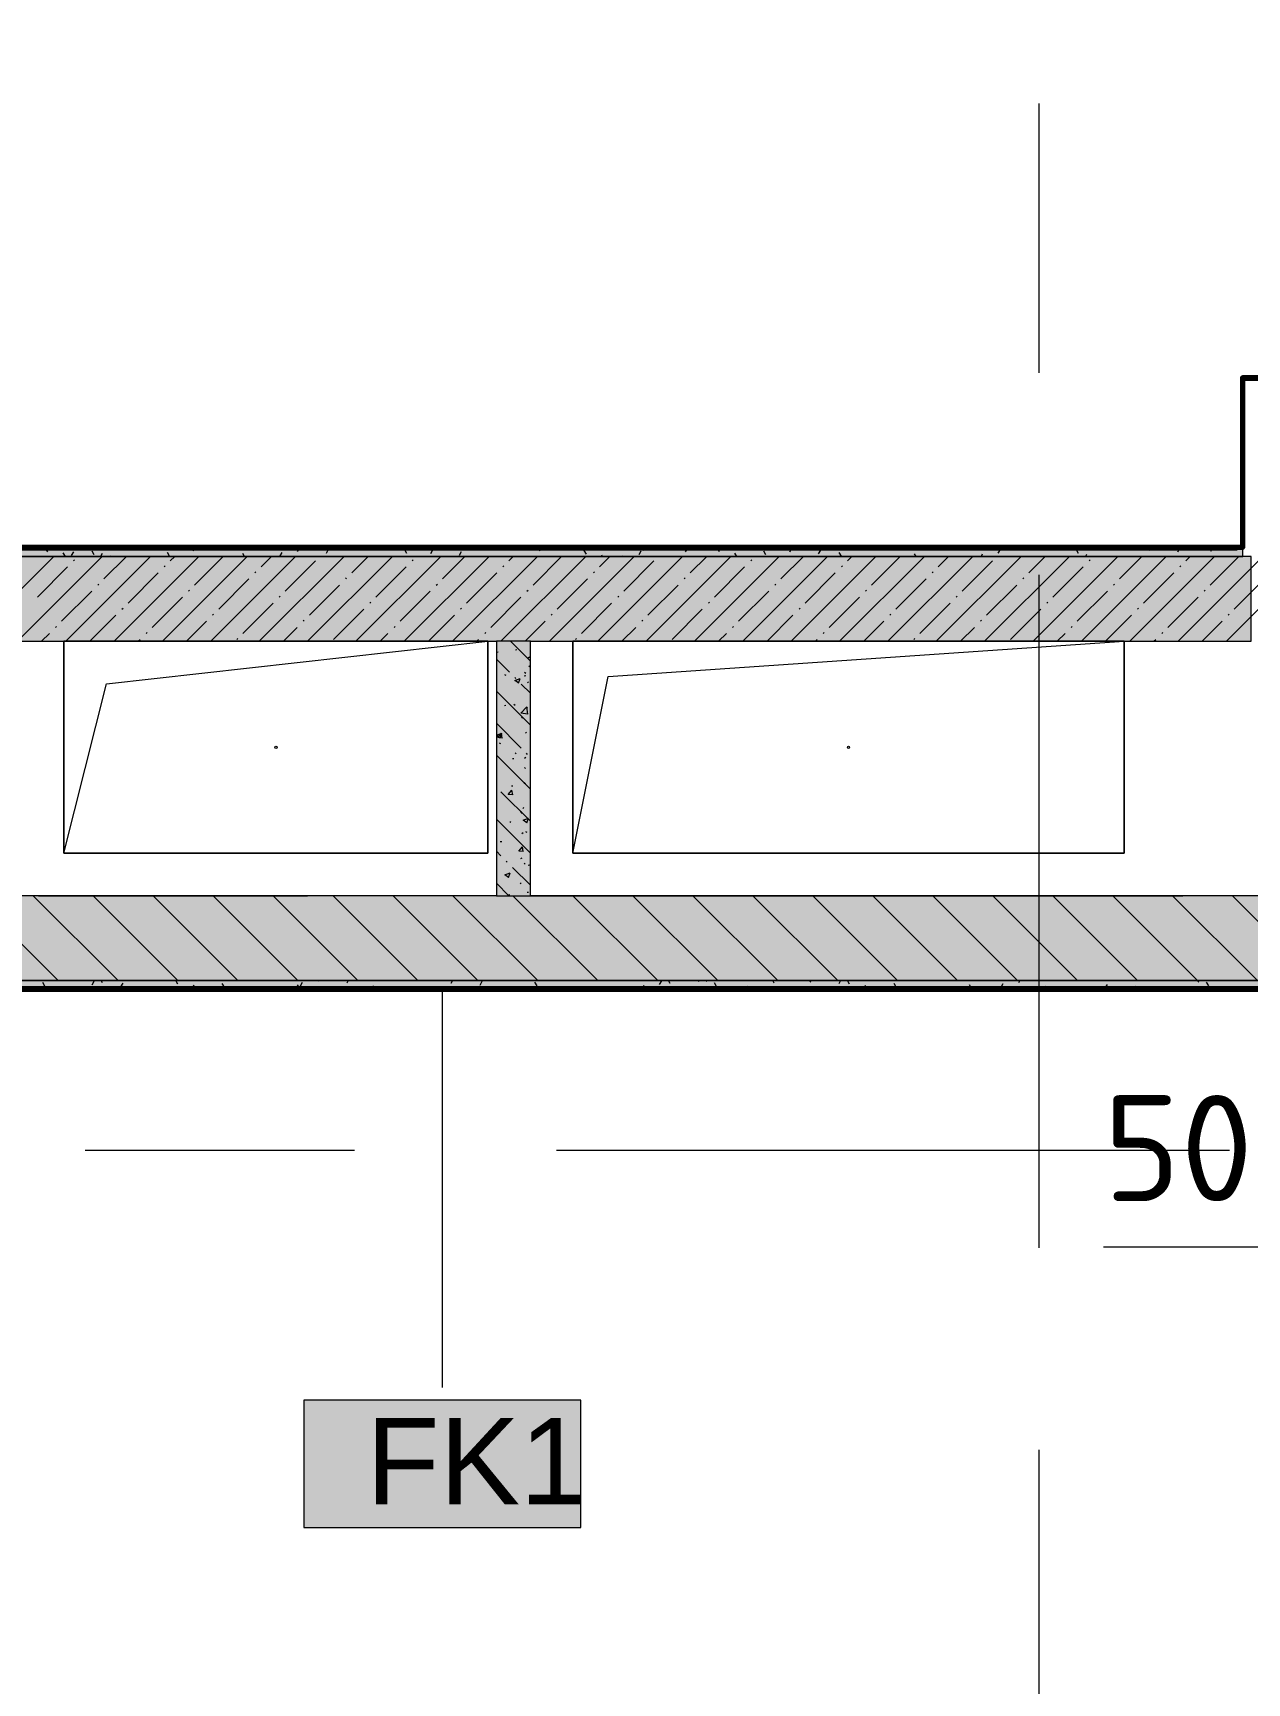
# Model space of a CAD drawing. Header units: millimetres. Extents: x -3817 to 677485, y -22715 to 103890.
# Drawn here: x 615473 to 618335, y 11121 to 15011 of the extents above; entities that cross this region are included whole.
import ezdxf

# ---------------------------------------------------------------- set-up
doc = ezdxf.new("R2010")
doc.units = ezdxf.units.MM
doc.layers.add('PDF _Геометрия', color=7, linetype='Continuous', true_color=0x1d1d1d)
doc.layers.add('PDF _Сплошная заливка', color=7, linetype='Continuous', true_color=0xffffff)
doc.layers.add('PDF _Текст', color=7, linetype='Continuous')
doc.styles.add('PDF GOST-Common', font='arial.ttf')
doc.styles.add('PDF ISOCPEUR', font='isocpeur.ttf')

msp = doc.modelspace()

# ---------------------------------------------------------------- hatches: boundary and pattern name
at = {"layer": 'PDF _Сплошная заливка', "transparency": 33554559}
h = msp.add_hatch(color=256, dxfattribs=at)
h.paths.add_polyline_path([(616565.5, 13576.9), (618345.5, 13576.9), (618345.5, 13776.9), (612945.5, 13776.9), (612945.5, 13576.9), (615445.5, 13576.9)], flags=0)
h.paths.add_polyline_path([(612345.5, 13576.9), (612345.5, 13776.9), (606945.5, 13776.9), (606945.5, 13576.9), (611525.5, 13576.9)], flags=0)
for points in [[(618172.6, 13776.9), (618325.5, 13776.9), (618324.5, 13796.9), (612965.5, 13796.9), (612965.5, 13776.9), (616715.9, 13776.9)], [(618745.5, 12776.9), (618745.5, 12976.9), (614945.5, 12976.9), (614945.5, 12776.9), (618172.6, 12776.9)], [(618945.5, 12756.9), (618945.5, 12776.9), (614125.5, 12776.9), (614125.5, 12756.9), (618172.6, 12756.9)]]:
    msp.add_hatch(color=256, dxfattribs=at).paths.add_polyline_path(points)

# ---------------------------------------------------------------- linework, layer by layer
at = {"layer": 'PDF _Геометрия', "color": 231, "lineweight": 70, "true_color": 0xff80c0}
for points in [[(618325.5, 13796.9), (618325.5, 14196.9), (618725.5, 14196.9), (618725.5, 14197.9), (618725.5, 18555.9), (618724.5, 18555.9), (618724.5, 14197.9), (618324.5, 14197.9), (618324.5, 14196.9), (618324.5, 13797.9), (612965.5, 13797.9), (612965.5, 13796.9), (618312.4, 13796.9)], [(613973.3, 13035.9), (613995.5, 13035.9), (614124.5, 13035.9), (614124.5, 12757.4), (614124.5, 12756.4), (618481.5, 12756.4)], [(618481.5, 12756.9), (618481.5, 12757.4), (614125.5, 12757.4), (614125.5, 12776.9)]]:
    msp.add_lwpolyline(points, dxfattribs=at)
at = {"layer": 'PDF _Геометрия', "color": 253, "lineweight": 9, "true_color": 0xaaaaaa}
for points in [[(617845.5, 14210.2), (617845.5, 14845.2)], [(617845.5, 12146.4), (617845.5, 13733.9)], [(615485.2, 12976.9), (616120.2, 12976.9)], [(616596.4, 12976.9), (618183.9, 12976.9)], [(615595.4, 12376.9), (616230.4, 12376.9)], [(616706.7, 12376.9), (618294.2, 12376.9)], [(617845.5, 11035.2), (617845.5, 11670.2)]]:
    msp.add_lwpolyline(points, dxfattribs=at)
at = {"layer": 'PDF _Геометрия', "lineweight": 9}
for points in [[(618172.9, 13576.9), (618345.5, 13749.4), (618772.9, 14176.9)], [(618287, 13576.9), (618345.5, 13635.4), (618887, 14176.9)], [(615321.7, 13576.9), (615521.7, 13776.9)], [(615435.7, 13576.9), (615635.7, 13776.9)], [(615549.8, 13576.9), (615749.8, 13776.9)], [(615639.6, 13723.7), (615692.7, 13776.9)], [(615663.8, 13576.9), (615863.8, 13776.9)], [(615777.9, 13576.9), (615977.9, 13776.9)], [(615796.4, 13766.5), (615806.8, 13776.9)], [(615853.5, 13709.5), (615920.8, 13776.9)], [(615891.9, 13576.9), (616091.9, 13776.9)], [(616006, 13576.9), (616206, 13776.9)], [(616010.3, 13752.2), (616034.9, 13776.9)], [(616120, 13576.9), (616320, 13776.9)], [(616224.1, 13738), (616263, 13776.9)], [(616234.1, 13576.9), (616434.1, 13776.9)], [(616348.1, 13576.9), (616548.1, 13776.9)], [(616438, 13723.7), (616491.1, 13776.9)], [(616462.2, 13576.9), (616662.2, 13776.9)], [(616576.2, 13576.9), (616776.2, 13776.9)], [(616594.8, 13766.5), (616605.1, 13776.9)], [(616651.8, 13709.5), (616719.2, 13776.9)], [(616690.3, 13576.9), (616890.3, 13776.9)], [(616804.3, 13576.9), (617004.3, 13776.9)], [(616808.6, 13752.2), (616833.2, 13776.9)], [(616918.4, 13576.9), (617118.4, 13776.9)], [(617022.5, 13738), (617061.3, 13776.9)], [(617032.4, 13576.9), (617232.4, 13776.9)], [(617146.5, 13576.9), (617346.5, 13776.9)], [(617236.3, 13723.7), (617289.4, 13776.9)], [(617260.5, 13576.9), (617460.5, 13776.9)], [(617374.6, 13576.9), (617574.6, 13776.9)], [(617393.1, 13766.5), (617403.5, 13776.9)], [(617450.1, 13709.5), (617517.5, 13776.9)], [(617488.6, 13576.9), (617688.6, 13776.9)], [(617602.7, 13576.9), (617802.7, 13776.9)], [(617607, 13752.2), (617631.6, 13776.9)], [(617716.7, 13576.9), (617916.7, 13776.9)], [(617820.8, 13738), (617859.7, 13776.9)], [(617830.8, 13576.9), (618030.8, 13776.9)], [(617944.8, 13576.9), (618144.8, 13776.9)], [(618034.6, 13723.7), (618087.8, 13776.9)], [(618058.9, 13576.9), (618258.9, 13776.9)], [(618191.5, 13766.5), (618201.8, 13776.9)], [(618248.5, 13709.5), (618315.9, 13776.9)], [(615482.8, 13681), (615554.1, 13752.2)], [(615568.3, 13766.5), (615570.7, 13768.9)], [(615696.6, 13666.7), (615767.9, 13738)], [(615782.2, 13752.2), (615784.5, 13754.6)], [(615996, 13738), (615998.4, 13740.4)], [(616067.3, 13695.2), (616138.6, 13766.5)], [(616281.1, 13681), (616352.4, 13752.2)], [(616366.7, 13766.5), (616369, 13768.9)], [(616495, 13666.7), (616566.3, 13738)], [(616580.5, 13752.2), (616582.9, 13754.6)], [(616794.4, 13738), (616796.7, 13740.4)], [(616865.6, 13695.2), (616936.9, 13766.5)], [(617079.5, 13681), (617150.8, 13752.2)], [(617165, 13766.5), (617167.4, 13768.9)], [(617293.3, 13666.7), (617364.6, 13738)], [(617378.9, 13752.2), (617381.2, 13754.6)], [(617592.7, 13738), (617595.1, 13740.4)], [(617664, 13695.2), (617735.3, 13766.5)], [(617877.8, 13681), (617949.1, 13752.2)], [(617963.4, 13766.5), (617965.7, 13768.9)], [(618091.7, 13666.7), (618163, 13738)], [(618177.2, 13752.2), (618179.6, 13754.6)], [(615539.8, 13623.9), (615611.1, 13695.2)], [(615625.4, 13709.5), (615627.7, 13711.8)], [(615839.2, 13695.2), (615841.6, 13697.6)], [(615910.5, 13652.4), (615981.8, 13723.7)], [(616124.3, 13638.2), (616195.6, 13709.5)], [(616209.9, 13723.7), (616212.2, 13726.1)], [(616338.2, 13623.9), (616409.4, 13695.2)], [(616423.7, 13709.5), (616426.1, 13711.8)], [(616637.5, 13695.2), (616639.9, 13697.6)], [(616708.8, 13652.4), (616780.1, 13723.7)], [(616922.7, 13638.2), (616993.9, 13709.5)], [(617008.2, 13723.7), (617010.6, 13726.1)], [(617136.5, 13623.9), (617207.8, 13695.2)], [(617222, 13709.5), (617224.4, 13711.8)], [(617435.9, 13695.2), (617438.3, 13697.6)], [(617507.2, 13652.4), (617578.5, 13723.7)], [(617721, 13638.2), (617792.3, 13709.5)], [(617806.6, 13723.7), (617808.9, 13726.1)], [(617934.9, 13623.9), (618006.1, 13695.2)], [(618020.4, 13709.5), (618022.8, 13711.8)], [(618234.2, 13695.2), (618236.6, 13697.6)], [(618305.5, 13652.4), (618345.5, 13692.4), (618376.8, 13723.7)], [(615753.7, 13609.7), (615824.9, 13681)], [(615967.5, 13595.4), (616038.8, 13666.7)], [(616053, 13681), (616055.4, 13683.3)], [(616266.9, 13666.7), (616269.3, 13669.1)], [(616552, 13609.7), (616623.3, 13681)], [(616765.9, 13595.4), (616837.1, 13666.7)], [(616851.4, 13681), (616853.8, 13683.3)], [(617065.2, 13666.7), (617067.6, 13669.1)], [(617350.4, 13609.7), (617421.6, 13681)], [(617564.2, 13595.4), (617635.5, 13666.7)], [(617649.7, 13681), (617652.1, 13683.3)], [(617863.6, 13666.7), (617865.9, 13669.1)], [(618148.7, 13609.7), (618220, 13681)], [(615606.8, 13576.9), (615668.1, 13638.2)], [(615682.4, 13652.4), (615684.8, 13654.8)], [(615834.9, 13576.9), (615882, 13623.9)], [(615896.2, 13638.2), (615898.6, 13640.6)], [(616110.1, 13623.9), (616112.4, 13626.3)], [(616181.3, 13581.2), (616252.6, 13652.4)], [(616405.1, 13576.9), (616466.5, 13638.2)], [(616480.7, 13652.4), (616483.1, 13654.8)], [(616633.2, 13576.9), (616680.3, 13623.9)], [(616694.6, 13638.2), (616696.9, 13640.6)], [(616908.4, 13623.9), (616910.8, 13626.3)], [(616979.7, 13581.2), (617051, 13652.4)], [(617203.5, 13576.9), (617264.8, 13638.2)], [(617279.1, 13652.4), (617281.4, 13654.8)], [(617431.6, 13576.9), (617478.7, 13623.9)], [(617492.9, 13638.2), (617495.3, 13640.6)], [(617706.8, 13623.9), (617709.1, 13626.3)], [(617778, 13581.2), (617849.3, 13652.4)], [(618001.8, 13576.9), (618063.2, 13638.2)], [(618077.4, 13652.4), (618079.8, 13654.8)], [(618229.9, 13576.9), (618277, 13623.9)], [(618291.3, 13638.2), (618293.6, 13640.6)], [(615492.7, 13576.9), (615511.3, 13595.4)], [(615525.6, 13609.7), (615527.9, 13612)], [(615720.8, 13576.9), (615725.2, 13581.2)], [(615739.4, 13595.4), (615741.8, 13597.8)], [(615953.2, 13581.2), (615955.6, 13583.5)], [(616063, 13576.9), (616095.8, 13609.7)], [(616291.1, 13576.9), (616309.7, 13595.4)], [(616323.9, 13609.7), (616326.3, 13612)], [(616519.2, 13576.9), (616523.5, 13581.2)], [(616537.8, 13595.4), (616540.1, 13597.8)], [(616751.6, 13581.2), (616754, 13583.5)], [(616861.3, 13576.9), (616894.2, 13609.7)], [(617089.4, 13576.9), (617108, 13595.4)], [(617122.3, 13609.7), (617124.6, 13612)], [(617317.5, 13576.9), (617321.8, 13581.2)], [(617336.1, 13595.4), (617338.5, 13597.8)], [(617549.9, 13581.2), (617552.3, 13583.5)], [(617659.7, 13576.9), (617692.5, 13609.7)], [(617887.8, 13576.9), (617906.3, 13595.4)], [(617920.6, 13609.7), (617923, 13612)], [(618115.9, 13576.9), (618120.2, 13581.2)], [(618134.4, 13595.4), (618136.8, 13597.8)], [(615531.7, 12776.9), (615331.7, 12976.9)], [(615673.1, 12776.9), (615473.1, 12976.9)], [(615814.5, 12776.9), (615614.5, 12976.9)], [(615955.9, 12776.9), (615755.9, 12976.9)], [(616097.4, 12776.9), (615897.4, 12976.9)], [(616238.8, 12776.9), (616038.8, 12976.9)], [(616380.2, 12776.9), (616180.2, 12976.9)], [(616521.6, 12776.9), (616321.6, 12976.9)], [(616663, 12776.9), (616463, 12976.9)], [(616804.5, 12776.9), (616604.5, 12976.9)], [(616945.9, 12776.9), (616745.9, 12976.9)], [(617087.3, 12776.9), (616887.3, 12976.9)], [(617228.7, 12776.9), (617028.7, 12976.9)], [(617370.2, 12776.9), (617170.2, 12976.9)], [(617511.6, 12776.9), (617311.6, 12976.9)], [(617653, 12776.9), (617453, 12976.9)], [(617794.4, 12776.9), (617594.4, 12976.9)], [(617935.8, 12776.9), (617735.8, 12976.9)], [(618077.3, 12776.9), (617877.3, 12976.9)], [(618218.7, 12776.9), (618018.7, 12976.9)], [(618360.1, 12776.9), (618160.1, 12976.9)], [(618501.5, 12776.9), (618301.5, 12976.9)]]:
    msp.add_lwpolyline(points, dxfattribs=at)
at = {"layer": 'PDF _Геометрия', "color": 9, "lineweight": 9, "true_color": 0xc0c0c0}
for points in [[(618745.5, 13576.9), (618745.5, 12976.9), (616645.5, 12976.9), (616645.5, 13576.9), (618345.5, 13576.9), (618345.5, 13776.9), (612945.5, 13776.9)], [(618312.4, 13796.9), (612965.5, 13796.9), (612965.5, 13776.9), (618325.5, 13776.9), (618325.5, 13796.9)], [(614125.5, 12776.9), (614125.5, 12756.9), (618945.5, 12756.9), (618965.5, 12756.9), (618965.5, 13544.9), (618965.5, 12757.2), (618977.5, 12757.2), (618977.5, 13544.9), (620939.5, 13544.9), (620939.5, 13556.9), (620835.5, 13556.9), (620835.5, 13576.9)]]:
    msp.add_lwpolyline(points, dxfattribs=at)
at = {"layer": 'PDF _Геометрия', "color": 253, "lineweight": 9, "true_color": 0x9b9b9b}
for points in [[(615507.3, 13787.9), (615502.3, 13796.6)], [(615548.9, 13776.9), (615543.9, 13785.5)], [(615567.7, 13788), (615562.7, 13779.3)], [(615617, 13780.8), (615612, 13789.5)], [(615635.8, 13783.9), (615631.7, 13776.9)], [(615644.8, 13794.5), (615654.9, 13794.5)], [(615654.5, 13776.9), (615653.6, 13778.4)], [(615736.3, 13794.5), (615746.3, 13794.5)], [(615794.7, 13777.8), (615789.7, 13786.5)], [(615797.2, 13794.5), (615807.3, 13794.5)], [(615854.4, 13796.9), (615850.1, 13789.3)], [(615949.6, 13794.5), (615959.7, 13794.5)], [(615971.2, 13776.9), (615967.4, 13783.6)], [(616041.1, 13794.5), (616051.1, 13794.5)], [(616059.2, 13785.8), (616054.2, 13777.1)], [(616100.8, 13796.9), (616095.8, 13788.2)], [(616132.5, 13794.5), (616142.6, 13794.5)], [(616168.9, 13792.9), (616163.8, 13784.2)], [(616312.6, 13795.3), (616311.6, 13796.9)], [(616315.4, 13794.5), (616325.4, 13794.5)], [(616354.2, 13784.1), (616349.2, 13792.8)], [(616406.8, 13794.5), (616416.9, 13794.5)], [(616414.6, 13791.8), (616409.6, 13783.1)], [(616467.8, 13794.5), (616477.8, 13794.5)], [(616482.6, 13787.7), (616477.6, 13779)], [(616620.2, 13794.5), (616630.2, 13794.5)], [(616668, 13789.3), (616663.6, 13796.9)], [(616699.1, 13796.9), (616696.9, 13793.1)], [(616711.6, 13794.5), (616721.7, 13794.5)], [(616736, 13793.4), (616734, 13796.9)], [(616777.6, 13782.2), (616772.6, 13790.9)], [(616803.1, 13794.5), (616813.1, 13794.5)], [(616815.9, 13776.9), (616814.2, 13779.8)], [(616864.4, 13778.4), (616863.5, 13776.9)], [(616906.1, 13789.6), (616901, 13780.9)], [(616913.7, 13790.4), (616910, 13796.9)], [(616945.5, 13796.9), (616942.7, 13792)], [(616985.9, 13794.5), (616996, 13794.5)], [(617015.7, 13796.7), (617010.7, 13787.9)], [(617077.4, 13794.5), (617087.4, 13794.5)], [(617091.4, 13787.4), (617086.4, 13796.1)], [(617110.2, 13777.3), (617109.9, 13776.9)], [(617132.7, 13776.9), (617128, 13784.9)], [(617138.3, 13794.5), (617148.4, 13794.5)], [(617201.1, 13780.3), (617196, 13789)], [(617238.3, 13776.9), (617237.7, 13777.9)], [(617261.5, 13795.6), (617256.5, 13786.9)], [(617290.7, 13794.5), (617300.8, 13794.5)], [(617329.5, 13791.5), (617324.5, 13782.8)], [(617378.8, 13777.3), (617373.7, 13786)], [(617382.2, 13794.5), (617392.2, 13794.5)], [(617473.2, 13796.7), (617473.1, 13796.9)], [(617473.6, 13794.5), (617483.7, 13794.5)], [(617555, 13776.9), (617551.4, 13783.1)], [(617656.5, 13794.5), (617666.6, 13794.5)], [(617711.3, 13782.2), (617708.2, 13776.9)], [(617747.9, 13794.5), (617758, 13794.5)], [(617753, 13793.4), (617747.9, 13784.7)], [(617790.2, 13796.9), (617789.6, 13795.8)], [(617808.9, 13794.5), (617819, 13794.5)], [(617860.5, 13796.9), (617857.6, 13791.7)], [(617896.6, 13794.8), (617895.4, 13796.9)], [(617938.3, 13783.6), (617933.2, 13792.3)], [(617957, 13781.1), (617954.6, 13776.9)], [(617961.3, 13794.5), (617971.4, 13794.5)], [(618025.1, 13777), (618025, 13776.9)], [(618052.7, 13794.5), (618062.8, 13794.5)], [(618106.9, 13796.9), (618103.3, 13790.6)], [(618144.2, 13794.5), (618154.2, 13794.5)], [(618176.4, 13795.3), (618171.4, 13786.6)], [(618252, 13788.8), (618247.4, 13796.9)], [(618320.1, 13792.9), (618317.8, 13796.9)], [(615500.5, 12763.3), (615495.5, 12772)], [(615616.1, 12774.6), (615611.1, 12765.9)], [(615636.6, 12771.5), (615633.5, 12776.9)], [(615684.2, 12770.5), (615679.2, 12761.8)], [(615814.3, 12768.5), (615809.5, 12776.9)], [(615855.9, 12757.3), (615850.9, 12766.1)], [(615899, 12776.9), (615898.5, 12775.9)], [(615924, 12761.4), (615918.9, 12770.1)], [(616066, 12761.2), (616063.5, 12756.9)], [(616101.7, 12758.4), (616096.6, 12767.1)], [(616107.6, 12772.4), (616102.6, 12763.7)], [(616145.4, 12776.9), (616144.2, 12774.8)], [(616215.8, 12776.9), (616212.3, 12770.7)], [(616278.6, 12756.9), (616274.3, 12764.2)], [(616462.2, 12776.9), (616458, 12769.6)], [(616531.1, 12774.3), (616526, 12765.6)], [(616619.5, 12775.9), (616619, 12776.9)], [(616661.2, 12764.7), (616656.1, 12773.4)], [(616912.9, 12765), (616908.2, 12756.9)], [(616954.5, 12776.2), (616949.5, 12767.5)], [(616974.9, 12769.9), (616970.9, 12776.9)], [(617043, 12774), (617041.3, 12776.9)], [(617060.5, 12776.9), (617059.1, 12774.5)], [(617084.6, 12762.8), (617079.6, 12771.5)], [(617158.6, 12763.9), (617154.5, 12756.9)], [(617220.7, 12771), (617217.3, 12776.9)], [(617306.8, 12776.9), (617304.9, 12773.4)], [(617377.2, 12776.9), (617372.9, 12769.3)], [(617398.4, 12768), (617393.4, 12776.7)], [(617440, 12756.9), (617435, 12765.5)], [(617508.1, 12760.9), (617503, 12769.6)], [(617685.8, 12757.9), (617680.7, 12766.6)], [(617759.7, 12768.8), (617754.7, 12760.1)], [(617799.6, 12776.9), (617796.3, 12771.2)], [(617862.4, 12756.9), (617858.4, 12763.7)], [(618005.5, 12767.7), (618000.4, 12759)], [(618073.5, 12763.6), (618069.6, 12756.9)], [(618203.6, 12775.4), (618202.8, 12776.9)], [(618221.9, 12776.9), (618219.8, 12773.1)], [(618245.3, 12764.2), (618240.2, 12772.9)], [(618319.2, 12762.5), (618316, 12756.9)], [(615522.9, 12758.2), (615533, 12758.2)], [(615539.5, 12756.9), (615537.1, 12760.9)], [(615614.3, 12758.2), (615624.4, 12758.2)], [(615675.3, 12758.2), (615685.4, 12758.2)], [(615827.7, 12758.2), (615837.8, 12758.2)], [(615919.1, 12758.2), (615929.2, 12758.2)], [(615961.8, 12756.9), (615960.6, 12759)], [(616010.6, 12758.2), (616020.6, 12758.2)], [(616193.5, 12758.2), (616203.5, 12758.2)], [(616284.9, 12758.2), (616295, 12758.2)], [(616311.7, 12760.1), (616309.8, 12756.9)], [(616345.9, 12758.2), (616355.9, 12758.2)], [(616384.1, 12756.9), (616384, 12757.1)], [(616498.3, 12758.2), (616508.3, 12758.2)], [(616589.7, 12758.2), (616599.8, 12758.2)], [(616681.1, 12758.2), (616691.2, 12758.2)], [(616864, 12758.2), (616874.1, 12758.2)], [(616955.5, 12758.2), (616965.5, 12758.2)], [(617016.4, 12758.2), (617026.5, 12758.2)], [(617123.2, 12756.9), (617121.2, 12760.4)], [(617168.8, 12758.2), (617178.9, 12758.2)], [(617226.6, 12759.8), (617224.9, 12756.9)], [(617260.3, 12758.2), (617270.3, 12758.2)], [(617351.7, 12758.2), (617361.8, 12758.2)], [(617472.4, 12758.7), (617471.3, 12756.9)], [(617534.6, 12758.2), (617544.6, 12758.2)], [(617545.6, 12756.9), (617544.7, 12758.5)], [(617626, 12758.2), (617636.1, 12758.2)], [(617687, 12758.2), (617697, 12758.2)], [(617839.4, 12758.2), (617849.4, 12758.2)], [(617930.8, 12758.2), (617940.9, 12758.2)], [(618022.3, 12758.2), (618032.3, 12758.2)], [(618205.1, 12758.2), (618215.2, 12758.2)], [(618296.6, 12758.2), (618306.6, 12758.2)]]:
    msp.add_lwpolyline(points, dxfattribs=at)
at = {"layer": 'PDF _Геометрия', "color": 7, "lineweight": 9}
for points in [[(618325.5, 13796.9), (618324.5, 13796.9), (618312.4, 13796.9)], [(615545.5, 13076.9), (615645.5, 13476.9), (616545.5, 13576.9), (616545.5, 13076.9), (615545.5, 13076.9), (615545.5, 13576.9)], [(616645.5, 13576.9), (616565.5, 13576.9)], [(616745.5, 13076.9), (616828.8, 13493.5), (618045.5, 13576.9), (618045.5, 13076.9), (616745.5, 13076.9), (616745.5, 13576.9)], [(616565.5, 12976.9), (616645.5, 12976.9)], [(616437.6, 12756.9), (616437.6, 11817.3)], [(617996.7, 12149), (618570.8, 12149), (618729.5, 12149)]]:
    msp.add_lwpolyline(points, dxfattribs=at)
at = {"layer": 'PDF _Геометрия', "color": 231, "lineweight": 9, "true_color": 0xff80c0}
msp.add_lwpolyline([(618312.4, 13796.9), (618324.5, 13796.9)], dxfattribs=at)
at = {"layer": 'PDF _Геометрия', "color": 9, "lineweight": 9, "true_color": 0xc0c0c0}
for points in [[(615445.5, 13576.9), (616565.5, 13576.9), (616565.5, 12976.9), (615445.5, 12976.9)], [(614145.5, 12776.9), (614345.5, 12776.9), (614945.5, 12776.9), (618745.5, 12776.9), (618945.5, 12776.9), (618945.5, 12976.9), (618945.5, 12776.9)]]:
    msp.add_lwpolyline(points, close=True, dxfattribs=at)
at = {"layer": 'PDF _Геометрия', "color": 7, "lineweight": 9}
for points in [[(616545.5, 13576.9), (616545.5, 13076.9), (615545.5, 13076.9), (615545.5, 13576.9)], [(616545.5, 13576.9), (615545.5, 13576.9), (615545.5, 13076.9), (616545.5, 13076.9)], [(618045.5, 13576.9), (618045.5, 13076.9), (616745.5, 13076.9), (616745.5, 13576.9)], [(618045.5, 13576.9), (616745.5, 13576.9), (616745.5, 13076.9), (618045.5, 13076.9)], [(616764.1, 11787.2), (616111, 11787.2), (616111, 11487.2), (616764.1, 11487.2)]]:
    msp.add_lwpolyline(points, close=True, dxfattribs=at)
at = {"layer": 'PDF _Геометрия', "color": 252, "lineweight": 9, "true_color": 0x878787}
for points in [[(616565.5, 13564.9), (616566.5, 13564)], [(616566, 13551.1), (616569.4, 13551.6)], [(616645.5, 13529.9), (616598.5, 13576.9)], [(616610.5, 13557), (616613.9, 13557.4)], [(616640.5, 13538.1), (616643.2, 13540.1)], [(616596.2, 13503.8), (616565.5, 13534.5)], [(616631.9, 13504), (616634.4, 13501.7)], [(616641.9, 13518.6), (616644.7, 13516.8)], [(616565.5, 13487.1), (616567.1, 13487.3)], [(616584.5, 13498.7), (616587.3, 13496.9)], [(616611.3, 13488.7), (616608.7, 13491.2)], [(616617.6, 13478.5), (616608.7, 13484.4), (616621.2, 13489.2)], [(616617.6, 13478.4), (616621.2, 13489.2)], [(616645.5, 13454.5), (616623.8, 13476.1)], [(616631.1, 13495.7), (616634.4, 13496.2)], [(616638.4, 13478.9), (616641, 13480.9)], [(616645.5, 13379), (616565.5, 13459)], [(616584.3, 13425.6), (616587.7, 13426.1)], [(616606.5, 13428.2), (616609.3, 13426.4)], [(616623.8, 13325.2), (616565.5, 13383.6)], [(616639.1, 13405.2), (616623.3, 13407.7), (616637.2, 13422.1)], [(616624.6, 13397.9), (616627, 13395.7)], [(616636.2, 13419.7), (616638.9, 13421.7)], [(616639.1, 13405.2), (616637.2, 13422)], [(616565.5, 13355.5), (616577.9, 13360.3)], [(616565.5, 13355.5), (616574.3, 13349.5)], [(616579.3, 13348.7), (616568.7, 13349.6), (616577.2, 13359.9)], [(616574.3, 13349.5), (616577.9, 13360.2)], [(616579.3, 13348.7), (616577.2, 13359.8)], [(616634.1, 13360.5), (616636.7, 13362.5)], [(616565.5, 13339.3), (616566, 13338.8)], [(616645.5, 13228.1), (616565.5, 13308.1)], [(616571.9, 13337.4), (616574.7, 13335.6)], [(616609.4, 13313.5), (616612.2, 13311.7)], [(616638.9, 13310.2), (616636.4, 13312.7)], [(616603.1, 13300.1), (616606.4, 13300.6)], [(616631.4, 13278.9), (616633.9, 13276.6)], [(616631.9, 13301.3), (616634.6, 13303.4)], [(616600.8, 13235.9), (616604.1, 13236.3)], [(616629.7, 13242.1), (616632.4, 13244.2)], [(616631.4, 13243), (616634.3, 13241.2)], [(616645.5, 13152.7), (616576.1, 13222.2)], [(616604, 13215), (616593.3, 13215.9), (616601.9, 13226.1)], [(616604, 13214.9), (616601.9, 13226.1)], [(616645.5, 13077.3), (616565.5, 13157.3)], [(616596.8, 13152.1), (616599.6, 13150.3)], [(616621.4, 13174.6), (616624.7, 13175.1)], [(616624, 13172.8), (616626.5, 13170.5)], [(616627.6, 13182.9), (616630.2, 13185)], [(616637.2, 13149), (616628.3, 13155), (616640.8, 13159.8)], [(616637.2, 13149), (616640.8, 13159.7)], [(616625.4, 13123.7), (616628.1, 13125.8)], [(616634.3, 13128.2), (616637.1, 13126.4)], [(616576.1, 13071.3), (616565.5, 13081.9)], [(616574.6, 13104.5), (616577.9, 13104.9)], [(616628.6, 13081.2), (616618, 13082.2), (616626.6, 13092.4)], [(616628.6, 13081.2), (616626.6, 13092.3)], [(616591.1, 13056.2), (616588.6, 13058.7)], [(616645.5, 13001.9), (616603.7, 13043.6)], [(616623.2, 13064.6), (616625.9, 13066.6)], [(616630.9, 13053.7), (616633.3, 13051.4)], [(616640.1, 13049.2), (616643.4, 13049.6)], [(616595, 12976.9), (616565.5, 13006.4)], [(616593.9, 13020.1), (616585.1, 13026), (616597.5, 13030.8)], [(616593.9, 13020), (616597.5, 13030.8)], [(616621.1, 13005.4), (616623.7, 13007.4)], [(616593.3, 12979), (616596.7, 12979.5)], [(616637.9, 12984.9), (616641.2, 12985.3)]]:
    msp.add_lwpolyline(points, dxfattribs=at)
at = {"layer": 'PDF _Геометрия', "color": 7, "lineweight": 9}
for centre in [(616045.5, 13326.9), (617395.5, 13326.9)]:
    msp.add_circle(centre, 2.5, dxfattribs=at)
at = {"layer": 'PDF _Сплошная заливка', "color": 254, "lineweight": 35, "true_color": 0xffb9dc, "transparency": 33554559}
for points in [[(618725.5, 14196.9), (618724.5, 14197.9), (618325.5, 14196.9)], [(618312.4, 13796.9), (618312.4, 13797.9), (618172.6, 13796.9)], [(618481.5, 12756.4), (618481.5, 12757.4), (618172.6, 12756.4)]]:
    msp.add_solid(points, dxfattribs=at)
at = {"layer": 'PDF _Сплошная заливка', "lineweight": 35, "transparency": 33554559}
msp.add_solid([(616645.5, 12976.9), (616645.5, 13576.9), (616565.5, 12976.9), (616565.5, 13576.9)], dxfattribs=at)
at = {"layer": 'PDF _Сплошная заливка', "lineweight": 9, "transparency": 33554559}
msp.add_solid([(616764.1, 11787.2), (616111, 11787.2), (616764.1, 11487.2), (616111, 11487.2)], dxfattribs=at)

# ---------------------------------------------------------------- texts
at = {"layer": 'PDF _Текст', "attachment_point": 4}
for s, insert, char_height, style in [('500', (617996.7, 12381.8), 250.11, 'PDF ISOCPEUR'), ('FK1', (616258.1, 11643.8), 203.2, 'PDF GOST-Common')]:
    msp.add_mtext(s, dxfattribs=dict(at, insert=insert, char_height=char_height, style=style))

doc.saveas('drawing.dxf')
